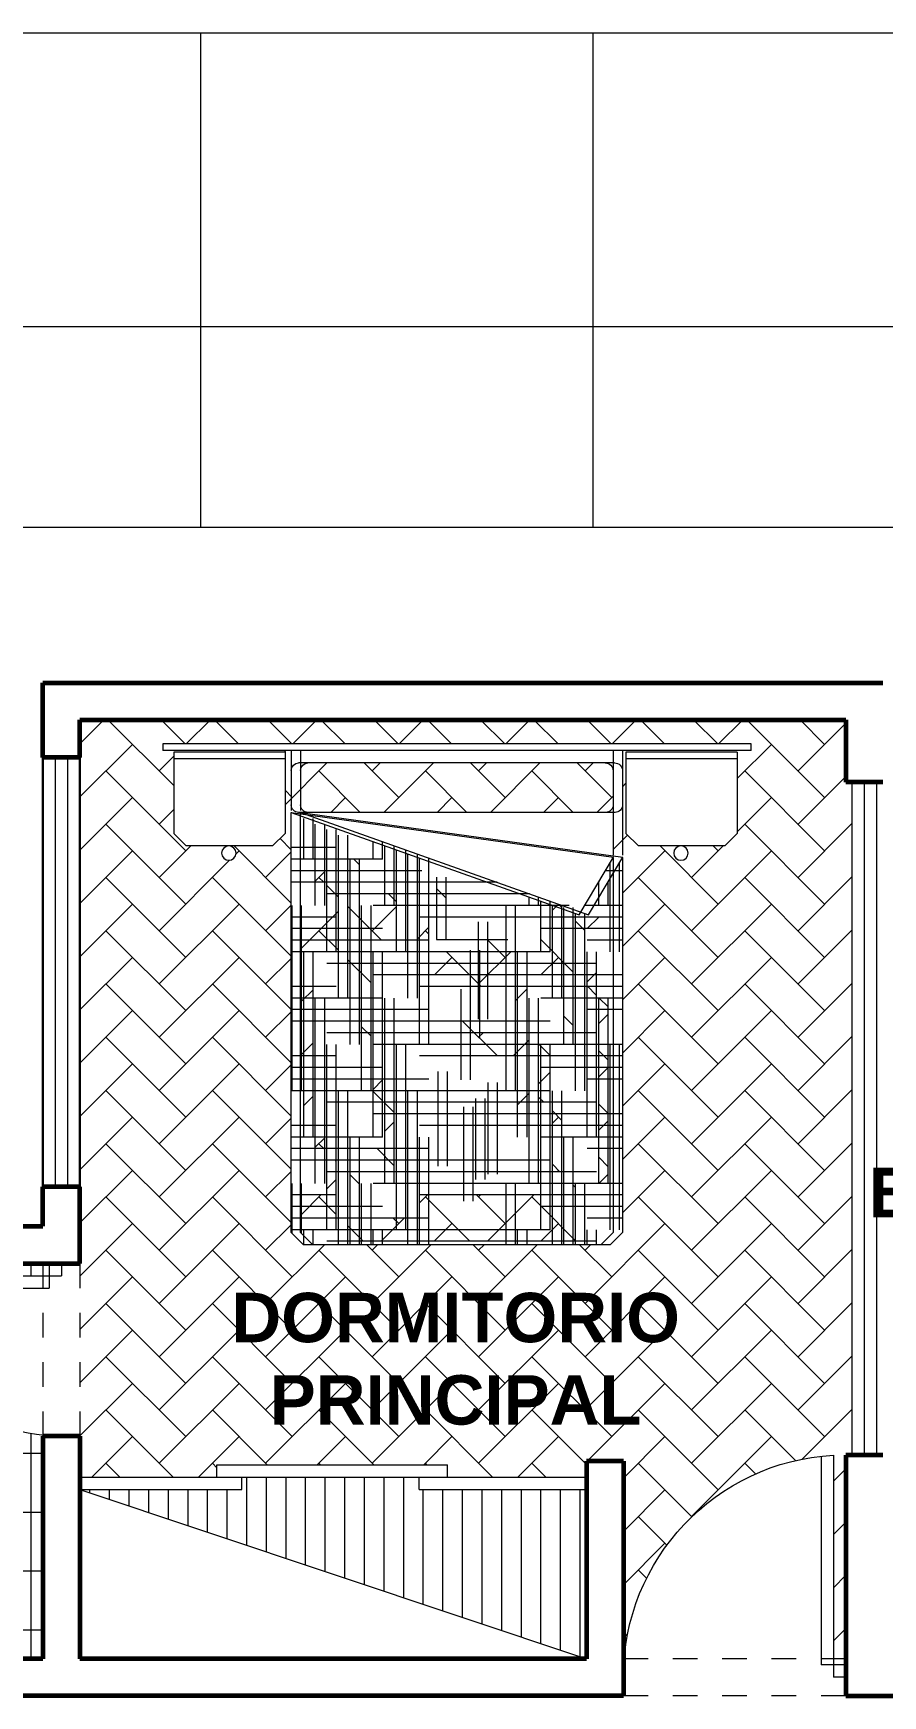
# Model space of a CAD drawing. Header units: millimetres. Extents: x 287 to 445, y 520 to 576.
# Drawn here: x 336.49 to 339.93, y 565.96 to 572.69 of the extents above; entities that cross this region are included whole.
import ezdxf

# ---------------------------------------------------------------- set-up
doc = ezdxf.new("R2010")
doc.units = ezdxf.units.MM
doc.header["$LTSCALE"] = 0.015
doc.linetypes.add('DASHED2', pattern=[9.525, 6.35, -3.175])
for name, color, linetype, lineweight in [('Muebles', 11, 'Continuous', 20), ('Muros', 41, 'Continuous', 60), ('Muros Bajos', 20, 'Continuous', 30), ('PISOS', 7, 'Continuous', 18), ('Proyecciones', 46, 'Continuous', 0), ('Puertas', 31, 'Continuous', 20), ('Texto', 133, 'Continuous', 20), ('Texturas', 38, 'Continuous', 0), ('Ventanas', 130, 'Continuous', 20)]:
    doc.layers.add(name, color=color, linetype=linetype, lineweight=lineweight)

# ---------------------------------------------------------------- blocks, each defined once
blk = doc.blocks.new('cama2plazas')
at = {"layer": 'Muebles'}
for p, q in [((428.4689, 543.0125), (428.4962, 543.0125)), ((428.4689, 540.669), (428.4689, 543.0125)), ((428.4689, 540.669), (428.4689, 543.0125)), ((428.4689, 543.0125), (428.4962, 543.0125)), ((428.4962, 540.669), (428.4962, 543.0125)), ((428.4962, 540.669), (428.4962, 543.0125)), ((428.4689, 540.631), (428.4689, 542.9744)), ((428.4689, 540.631), (428.4689, 542.9744)), ((428.4962, 540.631), (428.4962, 542.9744)), ((428.4962, 540.631), (428.4962, 542.9744)), ((428.5019, 542.5181), (428.5019, 542.9681)), ((428.5019, 542.9681), (428.8319, 542.9681)), ((428.5019, 542.9681), (428.8319, 542.9681)), ((428.5019, 542.5181), (428.5019, 542.9681)), ((428.5297, 542.5181), (428.5297, 542.9681)), ((428.5297, 542.5181), (428.5297, 542.9681)), ((428.8819, 542.9181), (428.8319, 542.9681)), ((428.8819, 542.9181), (428.8319, 542.9681)), ((428.8819, 542.5681), (428.8819, 542.9181)), ((428.8819, 542.5681), (428.8819, 542.9181)), ((428.8319, 542.5181), (428.8819, 542.5681)), ((428.8319, 542.5181), (428.8819, 542.5681)), ((428.4962, 542.4931), (428.7388, 542.4931)), ((428.4962, 542.4931), (428.7388, 542.4931)), ((428.4962, 542.455), (428.7388, 542.455)), ((428.4962, 542.455), (428.7388, 542.455)), ((428.5019, 542.5181), (428.8319, 542.5181)), ((428.5019, 542.5181), (428.8319, 542.5181)), ((428.5462, 541.2217), (428.5462, 542.4633)), ((428.5462, 541.2217), (428.5462, 542.4633)), ((428.5762, 542.4931), (428.7162, 542.4931)), ((428.5762, 542.4931), (428.7162, 542.4931)), ((428.5762, 542.455), (428.7162, 542.455)), ((428.5762, 542.455), (428.7162, 542.455)), ((428.7462, 542.4931), (429.1606, 541.3278)), ((430.4462, 542.4931), (428.7462, 542.4931)), ((428.7462, 542.4931), (428.9275, 541.188)), ((428.7462, 542.4931), (428.9275, 541.188)), ((430.4462, 542.4931), (428.7462, 542.4931)), ((428.7462, 542.4931), (429.1606, 541.3278)), ((428.7462, 541.2197), (428.7462, 542.4631)), ((428.7462, 541.2197), (428.7462, 542.4631)), ((428.7462, 542.455), (429.1606, 541.2898)), ((430.4462, 542.455), (428.7462, 542.455)), ((428.7462, 542.455), (428.9275, 541.15)), ((428.7462, 542.455), (428.9275, 541.15)), ((430.4462, 542.455), (428.7462, 542.455)), ((428.7462, 542.455), (429.1606, 541.2898)), ((428.7477, 542.4899), (428.7477, 542.4931)), ((428.7477, 542.4899), (428.7477, 542.4931)), ((428.7477, 542.4519), (428.7477, 542.455)), ((428.7477, 542.4519), (428.7477, 542.455)), ((428.8884, 542.3486), (428.8884, 542.4931)), ((428.8884, 542.3486), (428.8884, 542.4931)), ((428.8884, 542.3105), (428.8884, 542.455)), ((428.8884, 542.3105), (428.8884, 542.455)), ((428.9352, 542.1611), (428.9352, 542.4931)), ((428.9352, 542.1611), (428.9352, 542.4931)), ((428.9352, 542.123), (428.9352, 542.455)), ((428.9352, 542.123), (428.9352, 542.455)), ((428.9821, 542.0024), (428.9821, 542.4931)), ((428.9821, 542.0024), (428.9821, 542.4931)), ((428.9821, 541.9644), (428.9821, 542.455)), ((428.9821, 541.9644), (428.9821, 542.455)), ((429.029, 541.6978), (429.029, 542.4931)), ((429.029, 541.6978), (429.029, 542.4931)), ((429.029, 541.6598), (429.029, 542.455)), ((429.029, 541.6598), (429.029, 542.455)), ((429.8727, 542.4892), (429.1227, 542.4892)), ((429.8727, 542.4892), (429.1227, 542.4892)), ((429.1696, 542.3486), (429.1696, 542.4931)), ((429.1696, 542.3486), (429.1696, 542.4931)), ((429.1696, 542.3105), (429.1696, 542.455)), ((429.1696, 542.3105), (429.1696, 542.455)), ((429.2165, 542.1611), (429.2165, 542.4931)), ((429.2165, 542.1611), (429.2165, 542.4931)), ((429.2165, 542.123), (429.2165, 542.455)), ((429.2165, 542.123), (429.2165, 542.455)), ((429.2634, 541.9736), (429.2634, 542.4931)), ((429.2634, 541.9736), (429.2634, 542.4931)), ((429.2634, 541.9355), (429.2634, 542.455)), ((429.2634, 541.9355), (429.2634, 542.455)), ((429.3102, 541.4827), (429.3102, 542.4931)), ((429.3102, 541.4827), (429.3102, 542.4931)), ((429.3102, 541.4446), (429.3102, 542.455)), ((429.3102, 541.4446), (429.3102, 542.455)), ((429.4509, 542.3486), (429.4509, 542.4931)), ((429.4509, 542.3486), (429.4509, 542.4931)), ((429.4509, 542.3105), (429.4509, 542.455)), ((429.4509, 542.3105), (429.4509, 542.455)), ((429.4977, 542.1611), (429.4977, 542.4931)), ((429.4977, 542.1611), (429.4977, 542.4931)), ((429.4977, 542.123), (429.4977, 542.455)), ((429.4977, 542.123), (429.4977, 542.455)), ((429.5446, 541.9736), (429.5446, 542.4931)), ((429.5446, 541.9736), (429.5446, 542.4931)), ((429.5446, 541.9355), (429.5446, 542.455)), ((429.5446, 541.9355), (429.5446, 542.455)), ((429.5915, 541.4827), (429.5915, 542.4931)), ((429.5915, 541.4827), (429.5915, 542.4931)), ((429.5915, 541.4446), (429.5915, 542.455)), ((429.5915, 541.4446), (429.5915, 542.455)), ((429.7321, 542.3486), (429.7321, 542.4931)), ((429.7321, 542.3486), (429.7321, 542.4931)), ((429.7321, 542.3105), (429.7321, 542.455)), ((429.7321, 542.3105), (429.7321, 542.455)), ((429.779, 542.1611), (429.779, 542.4931)), ((429.779, 542.1611), (429.779, 542.4931)), ((429.779, 542.123), (429.779, 542.455)), ((429.779, 542.123), (429.779, 542.455)), ((429.8259, 541.9736), (429.8259, 542.4931)), ((429.8259, 541.9736), (429.8259, 542.4931)), ((429.8259, 541.9355), (429.8259, 542.455)), ((429.8259, 541.9355), (429.8259, 542.455)), ((429.8727, 541.4827), (429.8727, 542.4931)), ((429.8727, 541.4827), (429.8727, 542.4931)), ((429.8727, 541.4446), (429.8727, 542.455)), ((429.8727, 541.4446), (429.8727, 542.455)), ((430.0134, 542.3486), (430.0134, 542.4931)), ((430.0134, 542.3486), (430.0134, 542.4931)), ((430.0134, 542.3105), (430.0134, 542.455)), ((430.0134, 542.3105), (430.0134, 542.455)), ((430.0602, 542.1611), (430.0602, 542.4931)), ((430.0602, 542.1611), (430.0602, 542.4931)), ((430.0602, 542.123), (430.0602, 542.455)), ((430.0602, 542.123), (430.0602, 542.455)), ((430.1071, 541.9736), (430.1071, 542.4931)), ((430.1071, 541.9736), (430.1071, 542.4931)), ((430.1071, 541.9355), (430.1071, 542.455)), ((430.1071, 541.9355), (430.1071, 542.455)), ((430.154, 541.4827), (430.154, 542.4931)), ((430.154, 541.4827), (430.154, 542.4931)), ((430.154, 541.4446), (430.154, 542.455)), ((430.154, 541.4446), (430.154, 542.455)), ((430.4501, 542.4892), (430.2477, 542.4892)), ((430.4501, 542.4892), (430.2477, 542.4892)), ((430.2946, 542.3486), (430.2946, 542.4931)), ((430.2946, 542.3486), (430.2946, 542.4931)), ((430.2946, 542.3105), (430.2946, 542.455)), ((430.2946, 542.3105), (430.2946, 542.455)), ((430.3415, 542.1611), (430.3415, 542.4931)), ((430.3415, 542.1611), (430.3415, 542.4931)), ((430.3415, 542.123), (430.3415, 542.455)), ((430.3415, 542.123), (430.3415, 542.455)), ((430.3884, 541.9736), (430.3884, 542.4931)), ((430.3884, 541.9736), (430.3884, 542.4931)), ((430.3884, 541.9355), (430.3884, 542.455)), ((430.3884, 541.9355), (430.3884, 542.455)), ((430.4352, 541.4827), (430.4352, 542.4931)), ((430.4352, 541.4827), (430.4352, 542.4931)), ((430.4352, 541.4446), (430.4352, 542.455)), ((430.4352, 541.4446), (430.4352, 542.455)), ((430.4962, 542.4431), (430.4462, 542.4931)), ((430.4962, 542.4431), (430.4462, 542.4931)), ((430.4962, 542.405), (430.4462, 542.455)), ((430.4962, 542.405), (430.4462, 542.455)), ((428.5462, 541.1837), (428.5462, 542.4252)), ((428.5462, 541.1837), (428.5462, 542.4252)), ((428.7462, 541.1817), (428.7462, 542.425)), ((428.7462, 541.1817), (428.7462, 542.425)), ((428.9352, 542.4423), (428.7706, 542.4423)), ((428.9352, 542.4423), (428.7706, 542.4423)), ((428.9352, 542.4043), (428.7706, 542.4043)), ((428.9352, 542.4043), (428.7706, 542.4043)), ((429.1227, 542.3954), (428.7932, 542.3954)), ((429.1227, 542.3954), (428.7932, 542.3954)), ((429.8727, 542.4512), (429.1227, 542.4512)), ((429.8727, 542.4512), (429.1227, 542.4512)), ((430.0602, 542.4423), (429.3102, 542.4423)), ((430.0602, 542.4423), (429.3102, 542.4423)), ((430.0602, 542.4043), (429.3102, 542.4043)), ((430.0602, 542.4043), (429.3102, 542.4043)), ((430.2477, 542.3954), (429.4977, 542.3954)), ((430.2477, 542.3954), (429.4977, 542.3954)), ((430.4501, 542.4512), (430.2477, 542.4512)), ((430.4501, 542.4512), (430.2477, 542.4512)), ((430.4962, 542.4423), (430.4352, 542.4423)), ((430.4962, 542.4423), (430.4352, 542.4423)), ((430.4962, 542.4043), (430.4352, 542.4043)), ((430.4962, 542.4043), (430.4352, 542.4043)), ((430.4962, 541.2397), (430.4962, 542.4431)), ((430.4962, 541.2397), (430.4962, 542.4431)), ((430.4962, 541.2017), (430.4962, 542.405)), ((430.4962, 541.2017), (430.4962, 542.405)), ((429.1227, 542.3574), (428.7932, 542.3574)), ((429.1227, 542.3574), (428.7932, 542.3574)), ((429.3102, 542.3486), (428.8157, 542.3486)), ((429.3102, 542.3486), (428.8157, 542.3486)), ((429.0759, 541.566), (429.0759, 542.3486)), ((429.0759, 541.566), (429.0759, 542.3486)), ((429.3571, 541.2952), (429.3571, 542.3486)), ((429.3571, 541.2952), (429.3571, 542.3486)), ((430.2477, 542.3574), (429.4977, 542.3574)), ((430.2477, 542.3574), (429.4977, 542.3574)), ((429.6384, 541.2952), (429.6384, 542.3486)), ((429.6384, 541.2952), (429.6384, 542.3486)), ((430.4352, 542.3486), (429.6852, 542.3486)), ((430.4352, 542.3486), (429.6852, 542.3486)), ((429.9196, 541.2952), (429.9196, 542.3486)), ((429.9196, 541.2952), (429.9196, 542.3486)), ((430.2009, 541.2952), (430.2009, 542.3486)), ((430.2009, 541.2952), (430.2009, 542.3486)), ((430.4821, 541.2952), (430.4821, 542.3486)), ((430.4821, 541.2952), (430.4821, 542.3486)), ((429.3102, 542.3105), (428.8157, 542.3105)), ((429.3102, 542.3105), (428.8157, 542.3105)), ((429.4977, 542.3017), (428.8382, 542.3017)), ((429.4977, 542.3017), (428.8382, 542.3017)), ((429.4977, 542.2637), (428.8382, 542.2637)), ((429.4977, 542.2637), (428.8382, 542.2637)), ((429.6852, 542.2548), (428.9352, 542.2548)), ((429.6852, 542.2548), (428.9352, 542.2548)), ((429.0759, 541.528), (429.0759, 542.3105)), ((429.0759, 541.528), (429.0759, 542.3105)), ((429.3571, 541.2571), (429.3571, 542.3105)), ((429.3571, 541.2571), (429.3571, 542.3105)), ((429.6384, 541.2571), (429.6384, 542.3105)), ((429.6384, 541.2571), (429.6384, 542.3105)), ((430.4352, 542.3105), (429.6852, 542.3105)), ((430.4352, 542.3105), (429.6852, 542.3105)), ((430.4962, 542.3017), (429.8727, 542.3017)), ((430.4962, 542.3017), (429.8727, 542.3017)), ((430.4962, 542.2637), (429.8727, 542.2637)), ((430.4962, 542.2637), (429.8727, 542.2637)), ((429.9196, 541.2571), (429.9196, 542.3105)), ((429.9196, 541.2571), (429.9196, 542.3105)), ((430.4962, 542.2548), (430.0602, 542.2548)), ((430.4962, 542.2548), (430.0602, 542.2548)), ((430.2009, 541.2571), (430.2009, 542.3105)), ((430.2009, 541.2571), (430.2009, 542.3105)), ((430.4821, 541.2571), (430.4821, 542.3105)), ((430.4821, 541.2571), (430.4821, 542.3105)), ((429.6852, 542.2168), (428.9352, 542.2168)), ((429.6852, 542.2168), (428.9352, 542.2168)), ((429.8727, 542.2079), (429.1227, 542.2079)), ((429.8727, 542.2079), (429.1227, 542.2079)), ((430.4962, 542.2168), (430.0602, 542.2168)), ((430.4962, 542.2168), (430.0602, 542.2168)), ((430.4962, 542.2079), (430.2477, 542.2079)), ((430.4962, 542.2079), (430.2477, 542.2079)), ((428.9352, 542.1611), (428.8643, 542.1611)), ((428.9352, 542.1611), (428.8643, 542.1611)), ((428.9352, 542.123), (428.8643, 542.123)), ((428.9352, 542.123), (428.8643, 542.123)), ((429.8727, 542.1699), (429.1227, 542.1699)), ((429.8727, 542.1699), (429.1227, 542.1699)), ((429.1227, 541.4065), (429.1227, 542.1611)), ((429.1227, 541.4065), (429.1227, 542.1611)), ((429.1227, 541.3684), (429.1227, 542.123)), ((429.1227, 541.3684), (429.1227, 542.123)), ((430.0602, 542.1611), (429.3102, 542.1611)), ((430.0602, 542.1611), (429.3102, 542.1611)), ((430.0602, 542.123), (429.3102, 542.123)), ((430.0602, 542.123), (429.3102, 542.123)), ((429.404, 541.1897), (429.404, 542.1611)), ((429.404, 541.1897), (429.404, 542.1611)), ((429.404, 541.1517), (429.404, 542.123)), ((429.404, 541.1517), (429.404, 542.123)), ((429.6852, 541.1897), (429.6852, 542.1611)), ((429.6852, 541.1897), (429.6852, 542.1611)), ((429.6852, 541.1517), (429.6852, 542.123)), ((429.6852, 541.1517), (429.6852, 542.123)), ((429.9665, 541.1897), (429.9665, 542.1611)), ((429.9665, 541.1897), (429.9665, 542.1611)), ((429.9665, 541.1517), (429.9665, 542.123)), ((429.9665, 541.1517), (429.9665, 542.123)), ((430.4962, 542.1699), (430.2477, 542.1699)), ((430.4962, 542.1699), (430.2477, 542.1699)), ((430.2477, 541.1897), (430.2477, 542.1611)), ((430.2477, 541.1897), (430.2477, 542.1611)), ((430.2477, 541.1517), (430.2477, 542.123)), ((430.2477, 541.1517), (430.2477, 542.123)), ((430.4962, 542.1611), (430.4352, 542.1611)), ((430.4962, 542.1611), (430.4352, 542.1611)), ((430.4962, 542.123), (430.4352, 542.123)), ((430.4962, 542.123), (430.4352, 542.123)), ((429.1227, 542.1142), (428.881, 542.1142)), ((429.1227, 542.1142), (428.881, 542.1142)), ((429.1227, 542.0762), (428.881, 542.0762)), ((429.1227, 542.0762), (428.881, 542.0762)), ((429.3102, 542.0673), (428.8976, 542.0673)), ((429.3102, 542.0673), (428.8976, 542.0673)), ((430.2477, 542.1142), (429.4977, 542.1142)), ((430.2477, 542.1142), (429.4977, 542.1142)), ((430.2477, 542.0762), (429.4977, 542.0762)), ((430.2477, 542.0762), (429.4977, 542.0762)), ((430.4352, 542.0673), (429.6852, 542.0673)), ((430.4352, 542.0673), (429.6852, 542.0673)), ((429.3102, 542.0293), (428.8976, 542.0293)), ((429.3102, 542.0293), (428.8976, 542.0293)), ((429.4977, 542.0204), (428.9143, 542.0204)), ((429.4977, 542.0204), (428.9143, 542.0204)), ((429.4977, 541.9824), (428.9143, 541.9824)), ((429.4977, 541.9824), (428.9143, 541.9824)), ((430.4352, 542.0293), (429.6852, 542.0293)), ((430.4352, 542.0293), (429.6852, 542.0293)), ((430.4962, 542.0204), (429.8727, 542.0204)), ((430.4962, 542.0204), (429.8727, 542.0204)), ((430.4962, 541.9824), (429.8727, 541.9824)), ((430.4962, 541.9824), (429.8727, 541.9824)), ((429.6852, 541.9736), (428.931, 541.9736)), ((429.6852, 541.9736), (428.931, 541.9736)), ((429.6852, 541.9355), (428.931, 541.9355)), ((429.6852, 541.9355), (428.931, 541.9355)), ((429.1696, 541.1897), (429.1696, 541.9736)), ((429.1696, 541.1897), (429.1696, 541.9736)), ((429.1696, 541.1517), (429.1696, 541.9355)), ((429.1696, 541.1517), (429.1696, 541.9355)), ((429.4509, 541.1897), (429.4509, 541.9736)), ((429.4509, 541.1897), (429.4509, 541.9736)), ((429.4509, 541.1517), (429.4509, 541.9355)), ((429.4509, 541.1517), (429.4509, 541.9355)), ((429.7321, 541.1897), (429.7321, 541.9736)), ((429.7321, 541.1897), (429.7321, 541.9736)), ((429.7321, 541.1517), (429.7321, 541.9355)), ((429.7321, 541.1517), (429.7321, 541.9355)), ((430.0134, 541.1897), (430.0134, 541.9736)), ((430.0134, 541.1897), (430.0134, 541.9736)), ((430.0134, 541.1517), (430.0134, 541.9355)), ((430.0134, 541.1517), (430.0134, 541.9355)), ((430.4962, 541.9736), (430.0602, 541.9736)), ((430.4962, 541.9736), (430.0602, 541.9736)), ((430.4962, 541.9355), (430.0602, 541.9355)), ((430.4962, 541.9355), (430.0602, 541.9355)), ((430.2946, 541.1897), (430.2946, 541.9736)), ((430.2946, 541.1897), (430.2946, 541.9736)), ((430.2946, 541.1517), (430.2946, 541.9355)), ((430.2946, 541.1517), (430.2946, 541.9355)), ((429.0088, 541.9051), (429.2601, 541.9051)), ((429.0088, 541.9051), (429.2601, 541.9051)), ((429.0088, 541.8671), (429.2601, 541.8671)), ((429.0088, 541.8671), (429.2601, 541.8671)), ((429.2601, 541.9051), (429.2601, 541.654)), ((429.2601, 541.9051), (429.2601, 541.654)), ((429.2601, 541.8671), (429.2601, 541.6159)), ((429.2601, 541.8671), (429.2601, 541.6159)), ((429.7955, 541.8997), (430.1779, 541.8997)), ((429.7955, 541.8997), (430.1779, 541.8997)), ((429.7955, 541.8616), (430.1779, 541.8616)), ((429.7955, 541.8616), (430.1779, 541.8616)), ((429.4623, 541.8068), (429.8283, 541.8068)), ((429.4623, 541.8068), (429.8283, 541.8068)), ((429.9376, 541.7959), (430.32, 541.7959)), ((429.9376, 541.7959), (430.32, 541.7959)), ((429.1891, 541.7359), (429.5825, 541.7359)), ((429.1891, 541.7359), (429.5825, 541.7359)), ((429.3038, 541.7686), (429.6589, 541.7686)), ((429.3038, 541.7686), (429.6589, 541.7686)), ((429.3038, 541.7306), (429.6589, 541.7306)), ((429.3038, 541.7306), (429.6589, 541.7306)), ((429.4623, 541.7688), (429.8283, 541.7688)), ((429.4623, 541.7688), (429.8283, 541.7688)), ((429.9048, 541.7468), (430.2326, 541.7468)), ((429.9048, 541.7468), (430.2326, 541.7468)), ((429.9376, 541.7579), (430.32, 541.7579)), ((429.9376, 541.7579), (430.32, 541.7579)), ((429.1891, 541.6978), (429.5825, 541.6978)), ((429.1891, 541.6978), (429.5825, 541.6978)), ((429.8392, 541.6976), (430.2107, 541.6976)), ((429.8392, 541.6976), (430.2107, 541.6976)), ((429.8392, 541.6596), (430.2107, 541.6596)), ((429.8392, 541.6596), (430.2107, 541.6596)), ((429.9048, 541.7088), (430.2326, 541.7088)), ((429.9048, 541.7088), (430.2326, 541.7088)), ((429.8727, 541.6233), (429.1227, 541.6233)), ((429.8727, 541.6233), (429.1227, 541.6233)), ((429.8727, 541.5853), (429.1227, 541.5853)), ((429.8727, 541.5853), (429.1227, 541.5853)), ((430.4962, 541.6233), (430.2477, 541.6233)), ((430.4962, 541.6233), (430.2477, 541.6233)), ((430.4962, 541.5853), (430.2477, 541.5853)), ((430.4962, 541.5853), (430.2477, 541.5853)), ((429.1227, 541.5295), (429.0888, 541.5295)), ((429.1227, 541.5295), (429.0888, 541.5295)), ((430.0602, 541.5764), (429.3102, 541.5764)), ((430.0602, 541.5764), (429.3102, 541.5764)), ((430.0602, 541.5384), (429.3102, 541.5384)), ((430.0602, 541.5384), (429.3102, 541.5384)), ((430.2477, 541.5295), (429.4977, 541.5295)), ((430.2477, 541.5295), (429.4977, 541.5295)), ((430.4962, 541.5764), (430.4352, 541.5764)), ((430.4962, 541.5764), (430.4352, 541.5764)), ((430.4962, 541.5384), (430.4352, 541.5384)), ((430.4962, 541.5384), (430.4352, 541.5384)), ((429.1227, 541.4915), (429.0888, 541.4915)), ((429.1227, 541.4915), (429.0888, 541.4915)), ((429.3102, 541.4827), (429.1055, 541.4827)), ((429.3102, 541.4827), (429.1055, 541.4827)), ((429.3102, 541.4446), (429.1055, 541.4446)), ((429.3102, 541.4446), (429.1055, 541.4446)), ((429.2165, 541.1897), (429.2165, 541.4827)), ((429.2165, 541.1897), (429.2165, 541.4827)), ((429.2165, 541.1517), (429.2165, 541.4446)), ((429.2165, 541.1517), (429.2165, 541.4446)), ((430.2477, 541.4915), (429.4977, 541.4915)), ((430.2477, 541.4915), (429.4977, 541.4915)), ((429.4977, 541.1897), (429.4977, 541.4827)), ((429.4977, 541.1897), (429.4977, 541.4827)), ((429.4977, 541.1517), (429.4977, 541.4446)), ((429.4977, 541.1517), (429.4977, 541.4446)), ((430.4352, 541.4827), (429.6852, 541.4827)), ((430.4352, 541.4827), (429.6852, 541.4827)), ((430.4352, 541.4446), (429.6852, 541.4446)), ((430.4352, 541.4446), (429.6852, 541.4446)), ((429.779, 541.1897), (429.779, 541.4827)), ((429.779, 541.1897), (429.779, 541.4827)), ((429.779, 541.1517), (429.779, 541.4446)), ((429.779, 541.1517), (429.779, 541.4446)), ((430.0602, 541.1897), (430.0602, 541.4827)), ((430.0602, 541.1897), (430.0602, 541.4827)), ((430.0602, 541.1517), (430.0602, 541.4446)), ((430.0602, 541.1517), (430.0602, 541.4446)), ((430.3415, 541.1897), (430.3415, 541.4827)), ((430.3415, 541.1897), (430.3415, 541.4827)), ((430.3415, 541.1517), (430.3415, 541.4446)), ((430.3415, 541.1517), (430.3415, 541.4446)), ((429.4977, 541.4358), (429.1222, 541.4358)), ((429.4977, 541.4358), (429.1222, 541.4358)), ((429.4977, 541.3978), (429.1222, 541.3978)), ((429.4977, 541.3978), (429.1222, 541.3978)), ((429.6852, 541.3889), (429.1312, 541.3889)), ((429.6852, 541.3889), (429.1312, 541.3889)), ((430.4962, 541.4358), (429.8727, 541.4358)), ((430.4962, 541.4358), (429.8727, 541.4358)), ((430.4962, 541.3978), (429.8727, 541.3978)), ((430.4962, 541.3978), (429.8727, 541.3978)), ((430.4962, 541.3889), (430.0602, 541.3889)), ((430.4962, 541.3889), (430.0602, 541.3889)), ((429.1606, 541.3278), (428.9275, 541.188)), ((429.1606, 541.3278), (428.9275, 541.188)), ((429.6852, 541.3509), (429.1312, 541.3509)), ((429.6852, 541.3509), (429.1312, 541.3509)), ((429.8727, 541.342), (429.1537, 541.342)), ((429.8727, 541.342), (429.1537, 541.342)), ((430.4962, 541.3509), (430.0602, 541.3509)), ((430.4962, 541.3509), (430.0602, 541.3509)), ((430.4962, 541.342), (430.2477, 541.342)), ((430.4962, 541.342), (430.2477, 541.342)), ((429.1606, 541.2898), (428.9275, 541.15)), ((429.1606, 541.2898), (428.9275, 541.15)), ((429.1227, 541.2483), (429.028, 541.2483)), ((429.1227, 541.2483), (429.028, 541.2483)), ((429.1227, 541.1897), (429.1227, 541.3051)), ((429.1227, 541.1897), (429.1227, 541.3051)), ((429.1227, 541.1517), (429.1227, 541.2671)), ((429.1227, 541.1517), (429.1227, 541.2671)), ((429.8727, 541.304), (429.1537, 541.304)), ((429.8727, 541.304), (429.1537, 541.304)), ((429.2634, 541.1897), (429.2634, 541.2952)), ((429.2634, 541.1897), (429.2634, 541.2952)), ((429.2634, 541.1517), (429.2634, 541.2571)), ((429.2634, 541.1517), (429.2634, 541.2571)), ((430.0602, 541.2952), (429.3102, 541.2952)), ((430.0602, 541.2952), (429.3102, 541.2952)), ((430.0602, 541.2571), (429.3102, 541.2571)), ((430.0602, 541.2571), (429.3102, 541.2571)), ((430.2477, 541.2483), (429.4977, 541.2483)), ((430.2477, 541.2483), (429.4977, 541.2483)), ((429.5446, 541.1897), (429.5446, 541.2952)), ((429.5446, 541.1897), (429.5446, 541.2952)), ((429.5446, 541.1517), (429.5446, 541.2571)), ((429.5446, 541.1517), (429.5446, 541.2571)), ((429.8259, 541.1897), (429.8259, 541.2952)), ((429.8259, 541.1897), (429.8259, 541.2952)), ((429.8259, 541.1517), (429.8259, 541.2571)), ((429.8259, 541.1517), (429.8259, 541.2571)), ((430.1071, 541.1897), (430.1071, 541.2952)), ((430.1071, 541.1897), (430.1071, 541.2952)), ((430.1071, 541.1517), (430.1071, 541.2571)), ((430.1071, 541.1517), (430.1071, 541.2571)), ((430.4962, 541.304), (430.2477, 541.304)), ((430.4962, 541.304), (430.2477, 541.304)), ((430.3884, 541.1897), (430.3884, 541.2952)), ((430.3884, 541.1897), (430.3884, 541.2952)), ((430.3884, 541.1517), (430.3884, 541.2571)), ((430.3884, 541.1517), (430.3884, 541.2571)), ((430.4962, 541.2952), (430.4352, 541.2952)), ((430.4962, 541.2952), (430.4352, 541.2952)), ((430.4962, 541.2571), (430.4352, 541.2571)), ((430.4962, 541.2571), (430.4352, 541.2571)), ((428.4962, 541.1897), (428.9194, 541.1897)), ((428.4962, 541.1897), (428.9194, 541.1897)), ((428.5782, 541.1897), (428.7162, 541.1897)), ((428.5782, 541.1897), (428.7162, 541.1897)), ((428.9302, 541.1897), (430.4462, 541.1897)), ((428.9302, 541.1897), (430.4462, 541.1897)), ((428.9352, 541.1897), (428.9352, 541.1927)), ((428.9352, 541.1897), (428.9352, 541.1927)), ((429.3102, 541.2014), (428.9498, 541.2014)), ((429.3102, 541.2014), (428.9498, 541.2014)), ((428.9821, 541.1897), (428.9821, 541.2208)), ((428.9821, 541.1897), (428.9821, 541.2208)), ((428.9821, 541.1517), (428.9821, 541.1828)), ((428.9821, 541.1517), (428.9821, 541.1828)), ((429.1227, 541.2103), (429.028, 541.2103)), ((429.1227, 541.2103), (429.028, 541.2103)), ((430.2477, 541.2103), (429.4977, 541.2103)), ((430.2477, 541.2103), (429.4977, 541.2103)), ((430.4352, 541.2014), (429.6852, 541.2014)), ((430.4352, 541.2014), (429.6852, 541.2014)), ((430.4462, 541.1897), (430.4962, 541.2397)), ((430.4462, 541.1897), (430.4962, 541.2397)), ((430.4462, 541.1517), (430.4962, 541.2017)), ((430.4462, 541.1517), (430.4962, 541.2017)), ((428.4962, 541.1517), (428.9194, 541.1517)), ((428.4962, 541.1517), (428.9194, 541.1517)), ((428.5019, 541.1377), (428.8319, 541.1377)), ((428.5019, 540.6877), (428.5019, 541.1377)), ((428.5019, 540.6877), (428.5019, 541.1377)), ((428.5019, 541.1377), (428.8319, 541.1377)), ((428.5297, 540.6877), (428.5297, 541.1377)), ((428.5297, 540.6877), (428.5297, 541.1377)), ((428.5782, 541.1517), (428.7162, 541.1517)), ((428.5782, 541.1517), (428.7162, 541.1517)), ((428.8819, 541.0877), (428.8319, 541.1377)), ((428.8819, 541.0877), (428.8319, 541.1377)), ((428.9302, 541.1517), (430.4462, 541.1517)), ((428.9302, 541.1517), (430.4462, 541.1517)), ((428.9352, 541.1517), (428.9352, 541.1547)), ((428.9352, 541.1517), (428.9352, 541.1547)), ((429.3102, 541.1634), (428.9498, 541.1634)), ((429.3102, 541.1634), (428.9498, 541.1634)), ((430.4352, 541.1634), (429.6852, 541.1634)), ((430.4352, 541.1634), (429.6852, 541.1634)), ((428.8819, 540.7377), (428.8819, 541.0877)), ((428.8819, 540.7377), (428.8819, 541.0877)), ((428.8319, 540.6877), (428.8819, 540.7377)), ((428.8319, 540.6877), (428.8819, 540.7377)), ((428.5019, 540.6877), (428.8319, 540.6877)), ((428.5019, 540.6877), (428.8319, 540.6877)), ((428.4962, 540.631), (428.4689, 540.631)), ((428.4962, 540.631), (428.4689, 540.631))]:
    blk.add_line(p, q, dxfattribs=at)
for centre in [(428.911, 542.7455), (428.911, 542.7455), (428.911, 540.9151), (428.911, 540.9151)]:
    blk.add_circle(centre, 0.0292, dxfattribs=at)
for centre, radius, start, end in [((428.5762, 542.4631), 0.03, 90.11268, 179.62857), ((428.5762, 542.4631), 0.03, 90.11268, 179.62857), ((428.5762, 542.425), 0.03, 90.11268, 179.62857), ((428.5762, 542.425), 0.03, 90.11268, 179.62857), ((428.7162, 542.4631), 0.03, 0, 90), ((428.7162, 542.4631), 0.03, 0, 90), ((428.7162, 542.425), 0.03, 0, 90), ((428.7162, 542.425), 0.03, 0, 90), ((428.5782, 541.2217), 0.032, 179.99992, 269.99995), ((428.5782, 541.2217), 0.032, 179.99992, 269.99995), ((428.5782, 541.1837), 0.032, 179.99992, 269.99995), ((428.5782, 541.1837), 0.032, 179.99992, 269.99995), ((428.7162, 541.2197), 0.03, 269.99998, 0.00004), ((428.7162, 541.2197), 0.03, 269.99998, 0.00004), ((428.7162, 541.1817), 0.03, 269.99998, 0.00004), ((428.7162, 541.1817), 0.03, 269.99998, 0.00004)]:
    blk.add_arc(centre, radius, start, end, dxfattribs=at)
blk = doc.blocks.new('p04')
at = {"layer": 'Proyecciones', "linetype": 'DASHED2'}
for p, q in [((451.0947, 543.0787), (451.9947, 543.0787)), ((451.0947, 542.9287), (451.9947, 542.9287))]:
    blk.add_line(p, q, dxfattribs=at)
at = {"layer": 'Puertas'}
for p, q in [((451.1447, 543.9023), (451.1447, 543.0037)), ((451.1947, 543.8981), (451.1947, 543.0537)), ((451.0947, 543.0537), (451.1947, 543.0537)), ((451.0947, 543.0037), (451.1447, 543.0037))]:
    blk.add_line(p, q, dxfattribs=at)
blk.add_arc((451.0947, 543.0037), 0.9, 0, 86.81526, dxfattribs=at)
blk = doc.blocks.new('P02')
at = {"layer": 'Proyecciones', "linetype": 'DASHED2'}
for p, q in [((454.1652, 543.0906), (454.8652, 543.0906)), ((454.1652, 542.9406), (454.8652, 542.9406))]:
    blk.add_line(p, q, dxfattribs=at)
at = {"layer": 'Puertas'}
for p, q in [((454.2152, 543.7138), (454.2152, 543.0156)), ((454.2652, 543.7084), (454.2652, 543.0656)), ((454.1652, 543.0656), (454.2652, 543.0656)), ((454.1652, 543.0156), (454.2152, 543.0156))]:
    blk.add_line(p, q, dxfattribs=at)
blk.add_arc((454.1652, 543.0156), 0.7, 0, 85.90396, dxfattribs=at)

msp = doc.modelspace()

# ---------------------------------------------------------------- hatches: boundary and pattern name
at = {"layer": 'Muebles'}
h = msp.add_hatch(dxfattribs=at)
h.set_pattern_fill('LINE', color=256, scale=0.025, angle=90, style=0)
h.set_pattern_definition([(90, (741.77364, 32.8258), (0.079375, 5e-18), [])])
h.paths.add_polyline_path([(336.6825, 566.7932), (337.3379, 566.7932), (337.3379, 566.8432), (338.0552, 566.8432), (338.0552, 566.7932), (338.7325, 566.7932), (338.7325, 566.1088)])
at = {"layer": 'PISOS'}
h = msp.add_hatch(dxfattribs=at)
h.set_pattern_fill('NET', color=256, scale=0.5, style=0)
h.set_pattern_definition([(0, (-12.079, 0), (0, 1.5875), []), (90, (-12.079, 0), (-1.5875, 1e-16), [])])
h.paths.add_polyline_path([(340.6825, 572.6873), (333.6325, 572.6873), (334.2156, 570.6873), (340.9214, 570.6873)])
at = {"layer": 'Texturas'}
h = msp.add_hatch(dxfattribs=at)
h.set_pattern_fill('AR-HBONE', color=256, scale=0.0015, style=0)
h.set_pattern_definition([(45, (-85.85927, 32.8258), (2e-17, 0.215526147), [0.4572, -0.1524]), (135, (-85.7515, 32.93356), (2e-17, 0.215526147), [0.4572, -0.1524])])
h.paths.add_polyline_path([(339.8075, 569.6556), (339.7825, 569.6556), (339.7825, 569.9088), (336.6825, 569.9088), (336.6825, 569.7566), (336.6825, 568.0189), (336.6825, 567.7088), (336.6825, 567.0088), (336.6825, 566.8432), (337.237, 566.8432), (337.237, 566.8932), (338.1708, 566.8932), (338.1708, 566.8432), (338.7325, 566.8432), (338.7325, 566.9088), (338.8825, 566.9088), (338.8825, 566.1088), (338.8856, 566.1088, -0.374059), (339.7325, 566.9324), (339.7325, 566.1088), (339.7825, 566.1088), (339.7825, 566.9324), (339.8075, 566.9324)])
h.paths.add_polyline_path([(337.5376, 569.5339), (337.5376, 569.7839), (337.5126, 569.7839), (337.5126, 569.4482), (337.4626, 569.3982), (337.2876, 569.3982, -0.390777), (337.3144, 569.3691, -1), (337.256, 569.3691, -0.390777), (337.2829, 569.3982), (337.1126, 569.3982), (337.0626, 569.4482), (337.0626, 569.7839), (337.0563, 569.7839), (337.0182, 569.7839), (337.0182, 569.8112), (339.3617, 569.8112), (339.3997, 569.8112), (339.3997, 569.7839), (339.343, 569.7839), (339.343, 569.4482), (339.293, 569.3982), (339.118, 569.3982, -0.390777), (339.1448, 569.3691, -1), (339.0864, 569.3691, -0.390777), (339.1132, 569.3982), (338.943, 569.3982), (338.893, 569.4482), (338.893, 569.7839), (338.879, 569.7839), (338.879, 569.5639, -0.414214), (338.849, 569.5339), (338.841, 569.5339), (338.841, 569.3582), (338.8807, 569.3527), (338.879, 569.3499), (338.879, 567.8339), (338.829, 567.7839), (337.6256, 567.7839), (337.5876, 567.7839), (337.5376, 567.8339)], flags=16)
h.paths.add_polyline_path([(338.841, 569.7019, 0.414213), (338.809, 569.7339), (337.6056, 569.7339, 0.414214), (337.5756, 569.7039), (337.5756, 569.5639, 0.414214), (337.6056, 569.5339), (338.811, 569.5339, 0.414214), (338.841, 569.5639)], flags=0)
h.paths.add_polyline_path([(337.5756, 569.5339), (337.5756, 569.7339), (337.5676, 569.7339, 0.414214), (337.5376, 569.7039), (337.5376, 569.5639, 0.476605), (337.5738, 569.5345)], flags=16)
h.paths.add_polyline_path([(337.5415, 569.1105), (337.5756, 569.1105), (337.5756, 569.5204), (337.5376, 569.5339), (337.5756, 569.5286), (337.5756, 569.5339), (337.6, 569.5252), (338.8427, 569.3527), (338.841, 569.3499), (338.841, 569.298), (338.8673, 569.298), (338.8673, 569.0168), (338.841, 569.0168), (338.841, 568.5949), (338.8673, 568.5949), (338.8673, 567.8918), (338.8293, 567.8918), (338.8293, 567.9386), (338.7267, 567.9386), (338.7267, 567.798), (337.729, 567.798), (337.729, 567.8449), (337.6264, 567.8449), (337.6264, 567.7831), (337.5756, 567.8339), (337.5756, 567.8449), (337.5415, 567.8449), (337.5415, 567.9855), (337.5756, 567.9855), (337.5756, 568.4074), (337.5415, 568.4074)], flags=16)
h.paths.add_polyline_path([(337.5415, 569.1105), (337.5756, 569.1105), (337.5756, 569.5204), (337.5376, 569.5339), (338.8427, 569.3527), (338.841, 569.3499), (338.841, 569.298), (338.8673, 569.298), (338.8673, 569.0168), (338.841, 569.0168), (338.841, 568.5949), (338.8673, 568.5949), (338.8673, 567.8918), (338.8293, 567.8918), (338.8293, 567.9386), (338.7267, 567.9386), (338.7267, 567.798), (337.729, 567.798), (337.729, 567.8449), (337.6264, 567.8449), (337.6264, 567.7831), (337.5756, 567.8339), (337.5756, 567.8449), (337.5415, 567.8449), (337.5415, 567.9855), (337.5756, 567.9855), (337.5756, 568.4074), (337.5415, 568.4074)], flags=0)
h.paths.add_polyline_path([(337.5884, 568.4074), (337.5795, 568.4074), (337.5795, 569.1105), (337.6821, 569.1105), (337.6821, 569.2511), (337.6353, 569.2511), (337.6353, 569.3449), (337.5884, 569.3449), (337.5884, 569.3918), (337.7202, 569.3918), (337.7202, 569.3449), (337.8139, 569.3449), (337.8139, 569.298), (338.0571, 569.298), (338.0571, 569.2511), (338.1636, 569.2511), (338.1636, 569.1574), (338.6329, 569.1574), (338.6329, 569.1105), (338.8293, 569.1105), (338.8293, 569.0636), (338.7267, 569.0636), (338.7267, 568.923), (338.7736, 568.923), (338.7736, 568.7824), (338.8204, 568.7824), (338.8204, 568.0324), (338.6887, 568.0324), (338.6887, 567.798), (337.767, 567.798), (337.767, 567.8918), (337.5795, 567.8918), (337.5795, 567.9855), (337.6821, 567.9855), (337.6821, 568.1261), (337.6353, 568.1261), (337.6353, 568.2199), (337.5884, 568.2199)], flags=0)
h.paths.add_polyline_path([(337.6264, 568.9699), (337.729, 568.9699), (337.729, 569.2511), (337.6733, 569.2511), (337.6733, 569.3449), (337.6264, 569.3449), (337.6264, 569.3918), (337.6733, 569.3918), (337.6733, 569.3449), (337.7759, 569.3449), (337.7759, 569.298), (338.0103, 569.298), (338.0103, 569.2511), (338.1256, 569.2511), (338.1256, 569.1574), (338.5949, 569.1574), (338.5949, 569.1105), (338.6887, 569.1105), (338.6887, 568.923), (338.7355, 568.923), (338.7355, 568.7824), (338.7824, 568.7824), (338.7824, 568.0324), (338.6798, 568.0324), (338.6798, 567.9386), (338.548, 567.9386), (338.548, 567.9855), (338.0952, 567.9855), (338.0571, 567.9855), (338.0571, 567.8918), (337.7202, 567.8918), (337.7202, 568.1261), (337.6733, 568.1261), (337.6733, 568.2199), (337.6264, 568.2199)], flags=0)
h.paths.add_polyline_path([(337.8228, 568.4543), (337.8228, 568.7824), (337.767, 568.7824), (337.767, 569.2043), (338.0952, 569.2043), (338.0952, 568.9699), (338.2948, 568.9699), (338.2948, 569.02), (338.4074, 569.02), (338.4074, 568.9699), (338.548, 568.9699), (338.548, 569.0636), (338.6798, 569.0636), (338.6798, 568.5949), (338.5861, 568.5949), (338.5861, 568.3605), (338.6329, 568.3605), (338.6329, 568.2199), (338.6418, 568.2199), (338.6418, 568.0793), (337.8139, 568.0793), (337.8139, 567.9386), (337.7759, 567.9386), (337.7759, 568.173), (337.9165, 568.173), (337.9165, 568.3136), (337.9077, 568.3136), (337.8696, 568.3136), (337.8696, 568.4543)], flags=0)
h.paths.add_polyline_path([(337.8608, 568.4543), (337.8608, 569.0168), (337.9634, 569.0168), (337.9634, 569.2043), (338.0483, 569.2043), (338.0483, 568.8761), (338.6418, 568.8761), (338.6418, 568.6418), (338.5392, 568.6418), (338.5392, 568.3605), (338.5949, 568.3605), (338.5949, 568.0793), (337.9545, 568.0793), (337.9545, 568.3605), (337.9077, 568.3605), (337.9077, 568.4543)], flags=0)
h.paths.add_polyline_path([(338.2619, 568.6886), (338.2619, 568.8179), (338.2621, 568.8179), (338.2621, 568.8761), (338.4923, 568.8761), (338.4923, 568.6886), (338.5012, 568.6886), (338.5012, 568.2668), (338.4543, 568.2668), (338.4543, 568.548), (338.2239, 568.548), (338.2239, 568.6886)], flags=0)
h.paths.add_polyline_path([(338.3001, 568.8293), (338.4454, 568.8293), (338.4454, 568.6418), (338.3001, 568.6418)], flags=0)
h.paths.add_polyline_path([(337.2861, 567.6145), (339.1207, 567.6145), (339.1207, 567.0543), (337.2861, 567.0543)], flags=24)
h = msp.add_hatch(dxfattribs=at)
h.set_pattern_fill('NET,_O', color=256, scale=0.075)
h.set_pattern_definition([(180, (741.77364, 32.8258), (0, 0.238125), []), (90, (741.77364, 32.8258), (0.238125, 1e-17), [])])
h.paths.add_polyline_path([(335.1325, 567.7088), (336.5325, 567.7088), (336.5325, 567.6588), (335.9093, 567.6588, 0.362752), (336.5325, 567.0128), (336.5325, 567.0088), (336.5325, 566.1088), (335.1325, 566.1088)])
h.paths.add_polyline_path([(335.4863, 566.8392, 0.501323), (335.3812, 566.4391), (335.4236, 566.3118), (335.2857, 566.3118), (335.2857, 566.1421), (335.7312, 566.1421), (335.7312, 566.3118), (335.6782, 566.3118), (335.6782, 566.3224), (335.7206, 566.3224), (335.7206, 566.3436), (335.657, 566.3436), (335.657, 566.3118), (335.5933, 566.3118), (335.6357, 566.4391, 0.501317), (335.5306, 566.8392, 0.132891)], flags=16)
h.paths.add_polyline_path([(335.4736, 566.8108, 0.48008), (335.4236, 566.4391), (335.5933, 566.4391, 0.48008), (335.5433, 566.8108, 0.215004)], flags=0)
h.paths.add_polyline_path([(335.3282, 566.2906, 0.5), (335.307, 566.2694), (335.307, 566.1845, 0.5), (335.3282, 566.1633), (335.6888, 566.1633, 0.5), (335.71, 566.1845), (335.71, 566.2694, 0.5), (335.6888, 566.2906)], flags=0)
h.paths.add_polyline_path([(336.0563, 566.4299), (336.0311, 566.4092), (336.0123, 566.3855), (336.0007, 566.3599), (335.9973, 566.3332), (336.0228, 566.1453), (336.3771, 566.1453), (336.4031, 566.3332), (336.3992, 566.3599), (336.3876, 566.3855), (336.3689, 566.4092), (336.3436, 566.4299), (336.3128, 566.4469), (336.2777, 566.4596), (336.2396, 566.4673), (336.2, 566.47), (336.1603, 566.4673), (336.1222, 566.4596), (336.0871, 566.4469)], flags=16)
h.paths.add_polyline_path([(336.0683, 566.4178), (336.0451, 566.3997), (336.0279, 566.379), (336.0173, 566.3565), (336.0142, 566.3332), (336.0173, 566.3098), (336.0279, 566.2874), (336.0451, 566.2667), (336.0683, 566.2485), (336.0965, 566.2337), (336.1287, 566.2226), (336.1636, 566.2158), (336.2, 566.2135), (336.2363, 566.2158), (336.2712, 566.2226), (336.3034, 566.2337), (336.3316, 566.2485), (336.3548, 566.2667), (336.372, 566.2874), (336.3826, 566.3098), (336.3862, 566.3332), (336.3826, 566.3565), (336.372, 566.379), (336.3548, 566.3997), (336.3316, 566.4178), (336.3034, 566.4327), (336.2712, 566.4438), (336.2363, 566.4506), (336.2, 566.4529), (336.1636, 566.4506), (336.1287, 566.4438), (336.0965, 566.4327)], flags=0)
h.paths.add_polyline_path([(336.1797, 566.2479, 1), (336.2203, 566.2479, 1)], flags=0)
h.paths.add_polyline_path([(336.2393, 567.1514), (335.2871, 567.1514), (335.2871, 566.8944), (336.2393, 566.8944)], flags=25)

# ---------------------------------------------------------------- linework, layer by layer
at = {"layer": 'Muebles'}
for p, q in [((337.237, 566.8932), (338.1708, 566.8932)), ((337.237, 566.8432), (337.237, 566.8932)), ((338.1708, 566.8432), (338.1708, 566.8932)), ((336.6825, 566.8432), (338.7325, 566.8432)), ((337.3379, 566.7932), (337.3379, 566.8432)), ((338.0552, 566.7932), (338.0552, 566.8432)), ((336.6825, 566.7932), (337.3379, 566.7932)), ((336.6825, 566.7932), (338.7325, 566.1088)), ((338.0552, 566.7932), (338.7325, 566.7932))]:
    msp.add_line(p, q, dxfattribs=at)
at = {"layer": 'Muros'}
for p, q in [((336.5325, 570.0588), (336.6825, 570.0588)), ((336.5325, 569.7566), (336.5325, 570.0588)), ((336.6825, 570.0588), (339.9325, 570.0588)), ((336.6825, 569.9088), (339.7825, 569.9088)), ((336.6825, 569.7566), (336.6825, 569.9088)), ((339.7825, 569.9088), (339.7825, 569.6556)), ((336.6825, 569.7566), (336.5325, 569.7566)), ((339.9325, 569.6556), (339.7825, 569.6556)), ((336.5325, 567.8588), (336.5325, 568.0189)), ((336.6825, 568.0189), (336.5325, 568.0189)), ((336.6825, 567.7088), (336.6825, 568.0189)), ((334.1325, 567.8588), (336.5325, 567.8588)), ((334.1325, 567.7088), (336.6825, 567.7088)), ((336.5325, 567.0088), (336.5325, 566.1088)), ((336.6825, 567.0088), (336.5325, 567.0088)), ((336.6825, 567.0088), (336.6825, 566.1088)), ((338.8825, 566.9088), (338.7325, 566.9088)), ((338.7325, 566.9088), (338.7325, 566.1088)), ((338.8825, 566.9088), (338.8825, 565.9588)), ((339.9325, 566.9324), (339.7825, 566.9324)), ((339.7825, 566.9324), (339.7825, 565.9588)), ((336.5325, 566.1088), (334.1325, 566.1088)), ((338.7325, 566.1088), (336.6825, 566.1088)), ((338.8825, 565.9588), (334.1325, 565.9588)), ((339.7825, 565.9588), (342.6387, 565.9588))]:
    msp.add_line(p, q, dxfattribs=at)
at = {"layer": 'Muros Bajos'}
for p, q in [((336.5325, 569.7566), (336.5325, 568.0189)), ((336.6825, 568.0189), (336.6825, 569.7566))]:
    msp.add_line(p, q, dxfattribs=at)
at = {"layer": 'PISOS'}
for p, q in [((347.7388, 572.6873), (327.9322, 572.6873)), ((347.7388, 570.6873), (327.9322, 570.6873))]:
    msp.add_line(p, q, dxfattribs=at)
at = {"layer": 'Ventanas'}
for p, q in [((336.5825, 569.7566), (336.5825, 568.0189)), ((336.6325, 569.7566), (336.6325, 568.0189)), ((339.8075, 569.6556), (339.8075, 566.9324)), ((339.8575, 569.6556), (339.8575, 566.9324)), ((339.9075, 569.6556), (339.9075, 566.9324))]:
    msp.add_line(p, q, dxfattribs=at)

# ---------------------------------------------------------------- block references
at = {"layer": 'Muebles', "xscale": -1, "rotation": 90}
msp.add_blockref('cama2plazas', (880.0307, 998.2801), dxfattribs=at)
at = {"layer": 'Puertas', "xscale": -1, "rotation": 90}
msp.add_blockref('P02', (879.623, 1021.874), dxfattribs=at)
at = {"layer": 'Puertas', "xscale": -1}
msp.add_blockref('p04', (790.8772, 23.0301), dxfattribs=at)

# ---------------------------------------------------------------- texts
at = {"layer": 'Texto', "char_height": 0.1, "width": 1.072698, "attachment_point": 2}
for s, insert in [('{\\fArial|b1|i0|c0|p34;\\H2x;BALCON}', (340.473, 568.0954)), ('{\\fArial|b1|i0|c0|p34;\\H2x;DORMITORIO PRINCIPAL}', (338.2034, 567.5895))]:
    msp.add_mtext(s, dxfattribs=dict(at, insert=insert))

doc.saveas('drawing.dxf')
